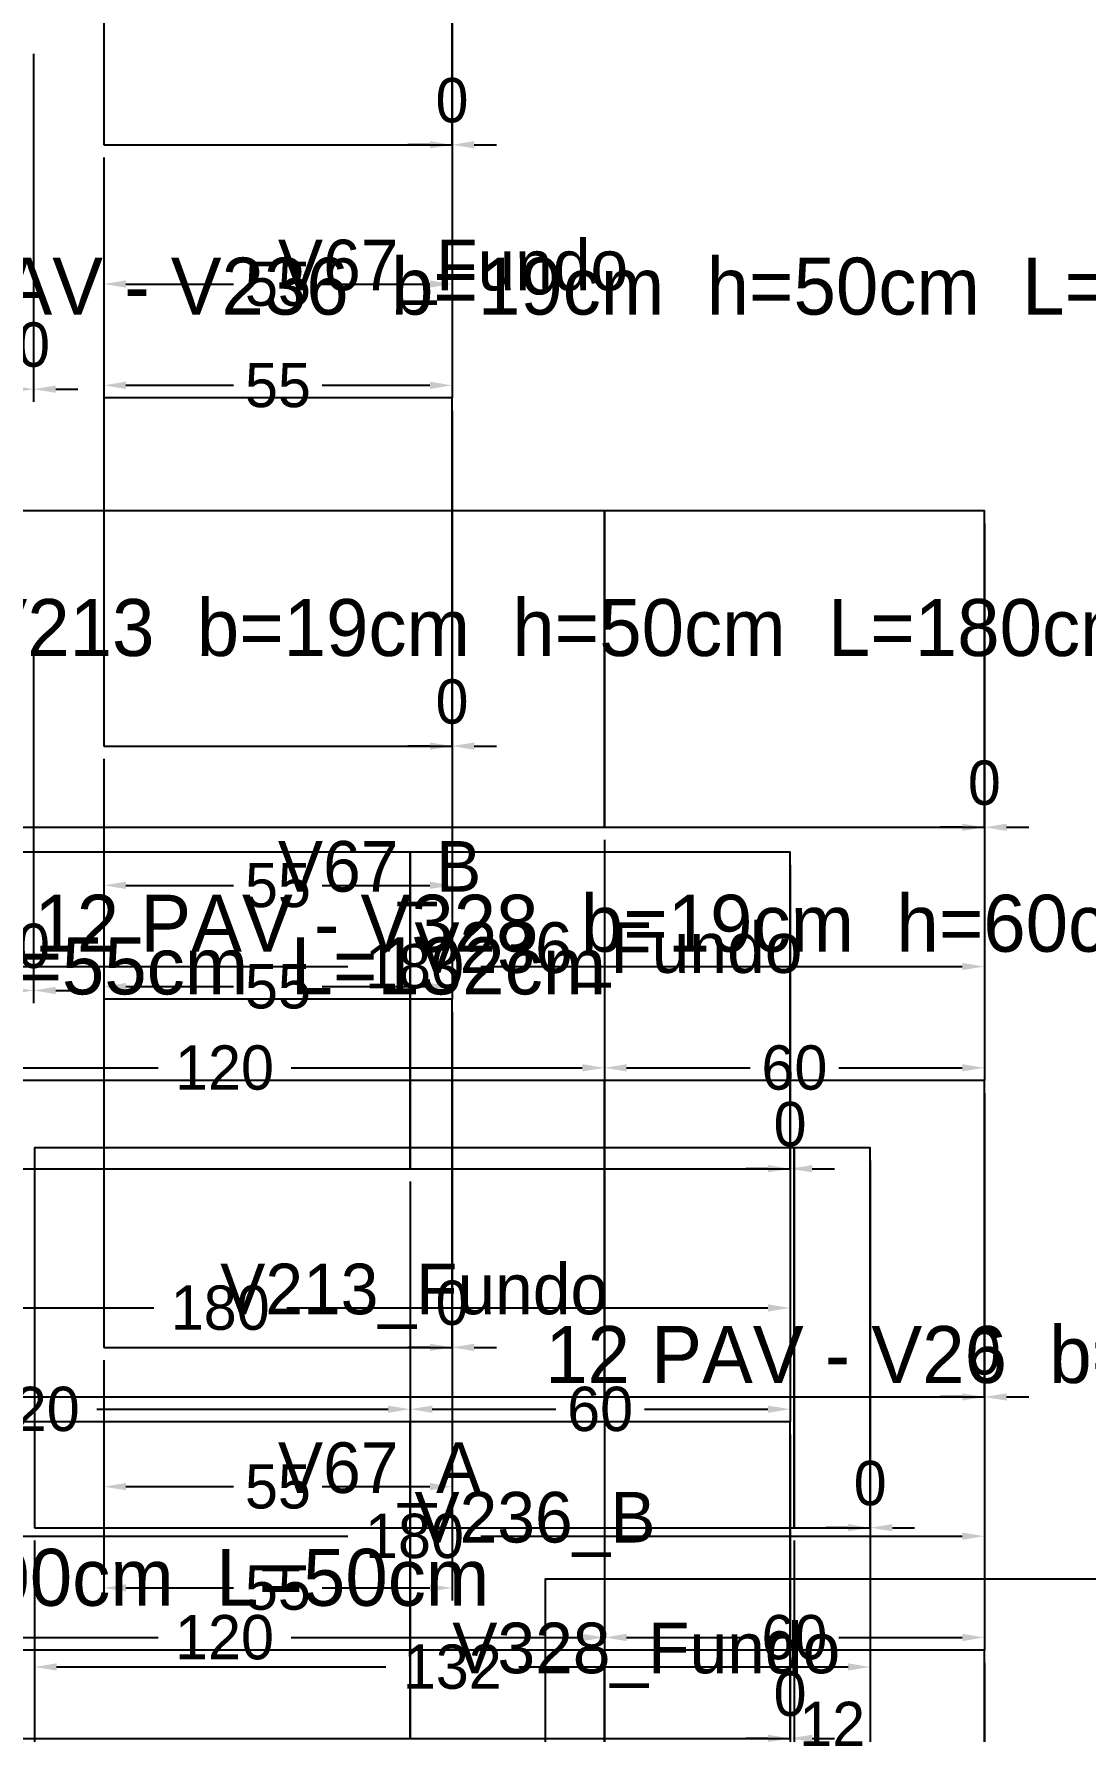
# Model space of a CAD drawing. Header units: metres. Extents: x 946 to 6411, y -603 to 1666.
# Drawn here: x 4463 to 4629, y 21.7 to 289.8 of the extents above; entities that cross this region are included whole.
import ezdxf

# ---------------------------------------------------------------- set-up
doc = ezdxf.new("R2010")
doc.units = ezdxf.units.M
doc.layers.add('COTA', color=3, linetype='Continuous')
doc.dimstyles.new('COTA_VIG', dxfattribs={"dimtxt": 7, "dimasz": 3.5, "dimexe": 2, "dimexo": 2, "dimgap": 1.5, "dimtad": 1, "dimdec": 1, "dimcen": 2.5, "dimclrd": 3, "dimclre": 3, "dimclrt": 3, "dimazin": 3, "dimtfac": 1, "dimtmove": 0, "dimatfit": 3})

# ---------------------------------------------------------------- blocks, each defined once
blk = doc.blocks.new('_CLOSEDFILLED')
at = {"color": 0, "linetype": 'BYBLOCK'}
blk.add_solid([(-1, 0.164), (0, 0), (-1, -0.164)], dxfattribs=at)
blk = doc.blocks.new('*D589')
at = {"color": 3}
for p, q in [((4473.98, 80.28), (4473.98, 58.28)), ((4528.98, 80.28), (4528.98, 58.28)), ((4477.48, 60.28), (4494.48, 60.28)), ((4508.48, 60.28), (4525.48, 60.28))]:
    blk.add_line(p, q, dxfattribs=at)
at = {"layer": 'Defpoints'}
for p in [(4473.98, 82.28), (4528.98, 82.28), (4473.98, 60.28)]:
    blk.add_point(p, dxfattribs=at)
at = {"layer": 'COTA', "color": 3, "xscale": 3.5, "yscale": 3.5, "rotation": 180}
blk.add_blockref('_CLOSEDFILLED', (4473.98, 60.28), dxfattribs=at)
at = {"layer": 'COTA', "color": 3, "xscale": 3.5, "yscale": 3.5}
blk.add_blockref('_CLOSEDFILLED', (4528.98, 60.28), dxfattribs=at)
at = {"layer": 'COTA', "color": 3, "insert": (4501.48, 60.28), "char_height": 7, "attachment_point": 5}
blk.add_mtext('55', dxfattribs=at)
blk = doc.blocks.new('*D590')
at = {"color": 3}
for p, q in [((4473.98, 80.28), (4473.98, 42.28)), ((4528.98, 80.28), (4528.98, 42.28)), ((4477.48, 44.28), (4494.48, 44.28)), ((4508.48, 44.28), (4525.48, 44.28))]:
    blk.add_line(p, q, dxfattribs=at)
at = {"layer": 'Defpoints'}
for p in [(4473.98, 82.28), (4528.98, 82.28), (4473.98, 44.28)]:
    blk.add_point(p, dxfattribs=at)
at = {"layer": 'COTA', "color": 3, "xscale": 3.5, "yscale": 3.5, "rotation": 180}
blk.add_blockref('_CLOSEDFILLED', (4473.98, 44.28), dxfattribs=at)
at = {"layer": 'COTA', "color": 3, "xscale": 3.5, "yscale": 3.5}
blk.add_blockref('_CLOSEDFILLED', (4528.98, 44.28), dxfattribs=at)
at = {"layer": 'COTA', "color": 3, "insert": (4501.48, 44.28), "char_height": 7, "attachment_point": 5}
blk.add_mtext('55', dxfattribs=at)
blk = doc.blocks.new('*D592')
at = {"color": 3}
for p, q in [((4473.98, 175.28), (4473.98, 153.28)), ((4528.98, 175.28), (4528.98, 153.28)), ((4477.48, 155.28), (4494.48, 155.28)), ((4508.48, 155.28), (4525.48, 155.28))]:
    blk.add_line(p, q, dxfattribs=at)
at = {"layer": 'Defpoints'}
for p in [(4473.98, 177.28), (4528.98, 177.28), (4473.98, 155.28)]:
    blk.add_point(p, dxfattribs=at)
at = {"layer": 'COTA', "color": 3, "xscale": 3.5, "yscale": 3.5, "rotation": 180}
blk.add_blockref('_CLOSEDFILLED', (4473.98, 155.28), dxfattribs=at)
at = {"layer": 'COTA', "color": 3, "xscale": 3.5, "yscale": 3.5}
blk.add_blockref('_CLOSEDFILLED', (4528.98, 155.28), dxfattribs=at)
at = {"layer": 'COTA', "color": 3, "insert": (4501.48, 155.28), "char_height": 7, "attachment_point": 5}
blk.add_mtext('55', dxfattribs=at)
blk = doc.blocks.new('*D593')
at = {"color": 3}
for p, q in [((4473.98, 175.28), (4473.98, 137.28)), ((4528.98, 175.28), (4528.98, 137.28)), ((4477.48, 139.28), (4494.48, 139.28)), ((4508.48, 139.28), (4525.48, 139.28))]:
    blk.add_line(p, q, dxfattribs=at)
at = {"layer": 'Defpoints'}
for p in [(4473.98, 177.28), (4528.98, 177.28), (4473.98, 139.28)]:
    blk.add_point(p, dxfattribs=at)
at = {"layer": 'COTA', "color": 3, "xscale": 3.5, "yscale": 3.5, "rotation": 180}
blk.add_blockref('_CLOSEDFILLED', (4473.98, 139.28), dxfattribs=at)
at = {"layer": 'COTA', "color": 3, "xscale": 3.5, "yscale": 3.5}
blk.add_blockref('_CLOSEDFILLED', (4528.98, 139.28), dxfattribs=at)
at = {"layer": 'COTA', "color": 3, "insert": (4501.48, 139.28), "char_height": 7, "attachment_point": 5}
blk.add_mtext('55', dxfattribs=at)
blk = doc.blocks.new('*D595')
at = {"color": 3}
for p, q in [((4473.98, 270.28), (4473.98, 248.28)), ((4528.98, 270.28), (4528.98, 248.28)), ((4477.48, 250.28), (4494.48, 250.28)), ((4508.48, 250.28), (4525.48, 250.28))]:
    blk.add_line(p, q, dxfattribs=at)
at = {"layer": 'Defpoints'}
for p in [(4473.98, 272.28), (4528.98, 272.28), (4473.98, 250.28)]:
    blk.add_point(p, dxfattribs=at)
at = {"layer": 'COTA', "color": 3, "xscale": 3.5, "yscale": 3.5, "rotation": 180}
blk.add_blockref('_CLOSEDFILLED', (4473.98, 250.28), dxfattribs=at)
at = {"layer": 'COTA', "color": 3, "xscale": 3.5, "yscale": 3.5}
blk.add_blockref('_CLOSEDFILLED', (4528.98, 250.28), dxfattribs=at)
at = {"layer": 'COTA', "color": 3, "insert": (4501.48, 250.28), "char_height": 7, "attachment_point": 5}
blk.add_mtext('55', dxfattribs=at)
blk = doc.blocks.new('*D596')
at = {"color": 3}
for p, q in [((4473.98, 270.28), (4473.98, 232.28)), ((4528.98, 270.28), (4528.98, 232.28)), ((4477.48, 234.28), (4494.48, 234.28)), ((4508.48, 234.28), (4525.48, 234.28))]:
    blk.add_line(p, q, dxfattribs=at)
at = {"layer": 'Defpoints'}
for p in [(4473.98, 272.28), (4528.98, 272.28), (4473.98, 234.28)]:
    blk.add_point(p, dxfattribs=at)
at = {"layer": 'COTA', "color": 3, "xscale": 3.5, "yscale": 3.5, "rotation": 180}
blk.add_blockref('_CLOSEDFILLED', (4473.98, 234.28), dxfattribs=at)
at = {"layer": 'COTA', "color": 3, "xscale": 3.5, "yscale": 3.5}
blk.add_blockref('_CLOSEDFILLED', (4528.98, 234.28), dxfattribs=at)
at = {"layer": 'COTA', "color": 3, "insert": (4501.48, 234.28), "char_height": 7, "attachment_point": 5}
blk.add_mtext('55', dxfattribs=at)
blk = doc.blocks.new('*D945')
at = {"color": 3}
for p, q in [((4402.37, 108.51), (4402.37, 86.51)), ((4582.37, 108.51), (4582.37, 86.51)), ((4405.87, 88.51), (4481.87, 88.51)), ((4502.87, 88.51), (4578.87, 88.51))]:
    blk.add_line(p, q, dxfattribs=at)
at = {"layer": 'Defpoints'}
for p in [(4402.37, 110.51), (4582.37, 110.51), (4402.37, 88.51)]:
    blk.add_point(p, dxfattribs=at)
at = {"layer": 'COTA', "color": 3, "xscale": 3.5, "yscale": 3.5, "rotation": 180}
blk.add_blockref('_CLOSEDFILLED', (4402.37, 88.51), dxfattribs=at)
at = {"layer": 'COTA', "color": 3, "xscale": 3.5, "yscale": 3.5}
blk.add_blockref('_CLOSEDFILLED', (4582.37, 88.51), dxfattribs=at)
at = {"layer": 'COTA', "color": 3, "insert": (4492.37, 88.51), "char_height": 7, "attachment_point": 5}
blk.add_mtext('180', dxfattribs=at)
blk = doc.blocks.new('*D946')
at = {"color": 3}
for p, q in [((4402.37, 108.51), (4402.37, 70.51)), ((4522.37, 108.51), (4522.37, 70.51)), ((4405.87, 72.51), (4451.87, 72.51)), ((4472.87, 72.51), (4518.87, 72.51))]:
    blk.add_line(p, q, dxfattribs=at)
at = {"layer": 'Defpoints'}
for p in [(4402.37, 110.51), (4522.37, 110.51), (4402.37, 72.51)]:
    blk.add_point(p, dxfattribs=at)
at = {"layer": 'COTA', "color": 3, "xscale": 3.5, "yscale": 3.5, "rotation": 180}
blk.add_blockref('_CLOSEDFILLED', (4402.37, 72.51), dxfattribs=at)
at = {"layer": 'COTA', "color": 3, "xscale": 3.5, "yscale": 3.5}
blk.add_blockref('_CLOSEDFILLED', (4522.37, 72.51), dxfattribs=at)
at = {"layer": 'COTA', "color": 3, "insert": (4462.37, 72.51), "char_height": 7, "attachment_point": 5}
blk.add_mtext('120', dxfattribs=at)
blk = doc.blocks.new('*D947')
at = {"color": 3}
for p, q in [((4522.37, 108.51), (4522.37, 70.51)), ((4582.37, 108.51), (4582.37, 70.51)), ((4525.87, 72.51), (4545.37, 72.51)), ((4559.37, 72.51), (4578.87, 72.51))]:
    blk.add_line(p, q, dxfattribs=at)
at = {"layer": 'Defpoints'}
for p in [(4522.37, 110.51), (4582.37, 110.51), (4522.37, 72.51)]:
    blk.add_point(p, dxfattribs=at)
at = {"layer": 'COTA', "color": 3, "xscale": 3.5, "yscale": 3.5, "rotation": 180}
blk.add_blockref('_CLOSEDFILLED', (4522.37, 72.51), dxfattribs=at)
at = {"layer": 'COTA', "color": 3, "xscale": 3.5, "yscale": 3.5}
blk.add_blockref('_CLOSEDFILLED', (4582.37, 72.51), dxfattribs=at)
at = {"layer": 'COTA', "color": 3, "insert": (4552.37, 72.51), "char_height": 7, "attachment_point": 5}
blk.add_mtext('60', dxfattribs=at)
blk = doc.blocks.new('*D1151')
at = {"color": 3}
for p, q in [((4433.05, 72.45), (4433.05, 50.45)), ((4613.05, 72.45), (4613.05, 50.45)), ((4436.55, 52.45), (4512.55, 52.45)), ((4533.55, 52.45), (4609.55, 52.45))]:
    blk.add_line(p, q, dxfattribs=at)
at = {"layer": 'Defpoints'}
for p in [(4433.05, 74.45), (4613.05, 74.45), (4433.05, 52.45)]:
    blk.add_point(p, dxfattribs=at)
at = {"layer": 'COTA', "color": 3, "xscale": 3.5, "yscale": 3.5, "rotation": 180}
blk.add_blockref('_CLOSEDFILLED', (4433.05, 52.45), dxfattribs=at)
at = {"layer": 'COTA', "color": 3, "xscale": 3.5, "yscale": 3.5}
blk.add_blockref('_CLOSEDFILLED', (4613.05, 52.45), dxfattribs=at)
at = {"layer": 'COTA', "color": 3, "insert": (4523.05, 52.45), "char_height": 7, "attachment_point": 5}
blk.add_mtext('180', dxfattribs=at)
blk = doc.blocks.new('*D1152')
at = {"color": 3}
for p, q in [((4433.05, 72.45), (4433.05, 34.45)), ((4553.05, 72.45), (4553.05, 34.45)), ((4436.55, 36.45), (4482.55, 36.45)), ((4503.55, 36.45), (4549.55, 36.45))]:
    blk.add_line(p, q, dxfattribs=at)
at = {"layer": 'Defpoints'}
for p in [(4433.05, 74.45), (4553.05, 74.45), (4433.05, 36.45)]:
    blk.add_point(p, dxfattribs=at)
at = {"layer": 'COTA', "color": 3, "xscale": 3.5, "yscale": 3.5, "rotation": 180}
blk.add_blockref('_CLOSEDFILLED', (4433.05, 36.45), dxfattribs=at)
at = {"layer": 'COTA', "color": 3, "xscale": 3.5, "yscale": 3.5}
blk.add_blockref('_CLOSEDFILLED', (4553.05, 36.45), dxfattribs=at)
at = {"layer": 'COTA', "color": 3, "insert": (4493.05, 36.45), "char_height": 7, "attachment_point": 5}
blk.add_mtext('120', dxfattribs=at)
blk = doc.blocks.new('*D1153')
at = {"color": 3}
for p, q in [((4553.05, 72.45), (4553.05, 34.45)), ((4613.05, 72.45), (4613.05, 34.45)), ((4556.55, 36.45), (4576.05, 36.45)), ((4590.05, 36.45), (4609.55, 36.45))]:
    blk.add_line(p, q, dxfattribs=at)
at = {"layer": 'Defpoints'}
for p in [(4553.05, 74.45), (4613.05, 74.45), (4553.05, 36.45)]:
    blk.add_point(p, dxfattribs=at)
at = {"layer": 'COTA', "color": 3, "xscale": 3.5, "yscale": 3.5, "rotation": 180}
blk.add_blockref('_CLOSEDFILLED', (4553.05, 36.45), dxfattribs=at)
at = {"layer": 'COTA', "color": 3, "xscale": 3.5, "yscale": 3.5}
blk.add_blockref('_CLOSEDFILLED', (4613.05, 36.45), dxfattribs=at)
at = {"layer": 'COTA', "color": 3, "insert": (4583.05, 36.45), "char_height": 7, "attachment_point": 5}
blk.add_mtext('60', dxfattribs=at)
blk = doc.blocks.new('*D1155')
at = {"color": 3}
for p, q in [((4433.05, 162.45), (4433.05, 140.45)), ((4613.05, 162.45), (4613.05, 140.45)), ((4436.55, 142.45), (4512.55, 142.45)), ((4533.55, 142.45), (4609.55, 142.45))]:
    blk.add_line(p, q, dxfattribs=at)
at = {"layer": 'Defpoints'}
for p in [(4433.05, 164.45), (4613.05, 164.45), (4433.05, 142.45)]:
    blk.add_point(p, dxfattribs=at)
at = {"layer": 'COTA', "color": 3, "xscale": 3.5, "yscale": 3.5, "rotation": 180}
blk.add_blockref('_CLOSEDFILLED', (4433.05, 142.45), dxfattribs=at)
at = {"layer": 'COTA', "color": 3, "xscale": 3.5, "yscale": 3.5}
blk.add_blockref('_CLOSEDFILLED', (4613.05, 142.45), dxfattribs=at)
at = {"layer": 'COTA', "color": 3, "insert": (4523.05, 142.45), "char_height": 7, "attachment_point": 5}
blk.add_mtext('180', dxfattribs=at)
blk = doc.blocks.new('*D1156')
at = {"color": 3}
for p, q in [((4433.05, 162.45), (4433.05, 124.45)), ((4553.05, 162.45), (4553.05, 124.45)), ((4436.55, 126.45), (4482.55, 126.45)), ((4503.55, 126.45), (4549.55, 126.45))]:
    blk.add_line(p, q, dxfattribs=at)
at = {"layer": 'Defpoints'}
for p in [(4433.05, 164.45), (4553.05, 164.45), (4433.05, 126.45)]:
    blk.add_point(p, dxfattribs=at)
at = {"layer": 'COTA', "color": 3, "xscale": 3.5, "yscale": 3.5, "rotation": 180}
blk.add_blockref('_CLOSEDFILLED', (4433.05, 126.45), dxfattribs=at)
at = {"layer": 'COTA', "color": 3, "xscale": 3.5, "yscale": 3.5}
blk.add_blockref('_CLOSEDFILLED', (4553.05, 126.45), dxfattribs=at)
at = {"layer": 'COTA', "color": 3, "insert": (4493.05, 126.45), "char_height": 7, "attachment_point": 5}
blk.add_mtext('120', dxfattribs=at)
blk = doc.blocks.new('*D1157')
at = {"color": 3}
for p, q in [((4553.05, 162.45), (4553.05, 124.45)), ((4613.05, 162.45), (4613.05, 124.45)), ((4556.55, 126.45), (4576.05, 126.45)), ((4590.05, 126.45), (4609.55, 126.45))]:
    blk.add_line(p, q, dxfattribs=at)
at = {"layer": 'Defpoints'}
for p in [(4553.05, 164.45), (4613.05, 164.45), (4553.05, 126.45)]:
    blk.add_point(p, dxfattribs=at)
at = {"layer": 'COTA', "color": 3, "xscale": 3.5, "yscale": 3.5, "rotation": 180}
blk.add_blockref('_CLOSEDFILLED', (4553.05, 126.45), dxfattribs=at)
at = {"layer": 'COTA', "color": 3, "xscale": 3.5, "yscale": 3.5}
blk.add_blockref('_CLOSEDFILLED', (4613.05, 126.45), dxfattribs=at)
at = {"layer": 'COTA', "color": 3, "insert": (4583.05, 126.45), "char_height": 7, "attachment_point": 5}
blk.add_mtext('60', dxfattribs=at)
blk = doc.blocks.new('*D1638')
at = {"color": 3}
for p, q in [((4463.02, 51.79), (4463.02, 29.79)), ((4595.02, 51.79), (4595.02, 29.79)), ((4466.52, 31.79), (4518.52, 31.79)), ((4539.52, 31.79), (4591.52, 31.79))]:
    blk.add_line(p, q, dxfattribs=at)
at = {"layer": 'Defpoints'}
for p in [(4463.02, 53.79), (4595.02, 53.79), (4463.02, 31.79)]:
    blk.add_point(p, dxfattribs=at)
at = {"layer": 'COTA', "color": 3, "xscale": 3.5, "yscale": 3.5, "rotation": 180}
blk.add_blockref('_CLOSEDFILLED', (4463.02, 31.79), dxfattribs=at)
at = {"layer": 'COTA', "color": 3, "xscale": 3.5, "yscale": 3.5}
blk.add_blockref('_CLOSEDFILLED', (4595.02, 31.79), dxfattribs=at)
at = {"layer": 'COTA', "color": 3, "insert": (4529.02, 31.79), "char_height": 7, "attachment_point": 5}
blk.add_mtext('132', dxfattribs=at)
blk = doc.blocks.new('*D1639')
at = {"color": 3}
for p, q in [((4463.02, 51.79), (4463.02, 13.79)), ((4583.02, 51.79), (4583.02, 13.79)), ((4466.52, 15.79), (4512.52, 15.79)), ((4533.52, 15.79), (4579.52, 15.79))]:
    blk.add_line(p, q, dxfattribs=at)
at = {"layer": 'Defpoints'}
for p in [(4463.02, 53.79), (4583.02, 53.79), (4463.02, 15.79)]:
    blk.add_point(p, dxfattribs=at)
at = {"layer": 'COTA', "color": 3, "xscale": 3.5, "yscale": 3.5, "rotation": 180}
blk.add_blockref('_CLOSEDFILLED', (4463.02, 15.79), dxfattribs=at)
at = {"layer": 'COTA', "color": 3, "xscale": 3.5, "yscale": 3.5}
blk.add_blockref('_CLOSEDFILLED', (4583.02, 15.79), dxfattribs=at)
at = {"layer": 'COTA', "color": 3, "insert": (4523.02, 15.79), "char_height": 7, "attachment_point": 5}
blk.add_mtext('120', dxfattribs=at)

msp = doc.modelspace()

# ---------------------------------------------------------------- linework, layer by layer
at = {"layer": 'Paineis'}
for points in [[(4473.98, 272.28), (4528.98, 272.28), (4528.98, 327.28), (4473.98, 327.28)], [(4473.98, 177.28), (4528.98, 177.28), (4528.98, 232.28), (4473.98, 232.28)], [(4433.05, 164.45), (4553.05, 164.45), (4553.05, 214.45), (4433.05, 214.45)], [(4553.05, 164.45), (4613.05, 164.45), (4613.05, 214.45), (4553.05, 214.45)], [(4402.37, 110.51), (4522.37, 110.51), (4522.37, 160.51), (4402.37, 160.51)], [(4522.37, 110.51), (4582.37, 110.51), (4582.37, 160.51), (4522.37, 160.51)], [(4473.98, 82.28), (4528.98, 82.28), (4528.98, 137.28), (4473.98, 137.28)], [(4433.05, 74.45), (4553.05, 74.45), (4553.05, 124.45), (4433.05, 124.45)], [(4553.05, 74.45), (4613.05, 74.45), (4613.05, 124.45), (4553.05, 124.45)], [(4463.02, 53.79), (4583.02, 53.79), (4583.02, 113.79), (4463.02, 113.79)], [(4583.02, 53.79), (4595.02, 53.79), (4595.02, 113.79), (4583.02, 113.79)], [(4402.37, 20.51), (4522.37, 20.51), (4522.37, 70.51), (4402.37, 70.51)], [(4522.37, 20.51), (4582.37, 20.51), (4582.37, 70.51), (4522.37, 70.51)], [(4543.7, -14.35), (4663.7, -14.35), (4663.7, 45.65), (4543.7, 45.65)], [(4433.05, -15.55), (4553.05, -15.55), (4553.05, 34.45), (4433.05, 34.45)], [(4553.05, -15.55), (4613.05, -15.55), (4613.05, 34.45), (4553.05, 34.45)]]:
    msp.add_lwpolyline(points, close=True, dxfattribs=at)

# ---------------------------------------------------------------- texts
at = {"layer": 'NOMENCLATURA', "char_height": 9, "attachment_point": 1}
for s, insert in [('12 PAV - V236  b=19cm  h=50cm  L=180cm', (4433.05, 254.45)), ('12 PAV - V213  b=19cm  h=50cm  L=180cm', (4402.37, 200.51)), ('12 PAV - V328  b=19cm  h=60cm  L=132cm', (4463.02, 153.79)), ('12 PAV - V327  b=19cm  h=55cm  L=132cm', (4317.51, 147.05)), ('12 PAV - V26  b=19cm  h=60cm  L=180cm', (4543.7, 85.65)), ('12 PAV - V235  b=19cm  h=100cm  L=50cm', (4299.05, 50.45))]:
    msp.add_mtext(s, dxfattribs=dict(at, insert=insert))
at = {"layer": 'Texto Secao', "char_height": 8, "attachment_point": 1}
for s, insert in [('V67_Fundo', (4501.48, 257.28)), ('V67_B', (4501.48, 162.28)), ('V236_Fundo', (4523.05, 149.45)), ('V213_Fundo', (4492.37, 95.51)), ('V67_A', (4501.48, 67.28)), ('V236_B', (4523.05, 59.45)), ('V328_Fundo', (4529.02, 38.79))]:
    msp.add_mtext(s, dxfattribs=dict(at, insert=insert))

# ---------------------------------------------------------------- dimensions: what is measured, and where the dimension line sits
at = {"layer": 'COTA'}
for base, p1, p2 in [((4528.98, 272.28), (4528.98, 272.28), (4528.98, 327.28)), ((4462.89, 233.67), (4462.89, 233.67), (4462.89, 288.67)), ((4528.98, 177.28), (4528.98, 177.28), (4528.98, 232.28)), ((4613.05, 164.45), (4613.05, 164.45), (4613.05, 214.45)), ((4462.89, 138.67), (4462.89, 138.67), (4462.89, 193.67)), ((4582.37, 110.51), (4582.37, 110.51), (4582.37, 160.51)), ((4528.98, 82.28), (4528.98, 82.28), (4528.98, 137.28)), ((4613.05, 74.45), (4613.05, 74.45), (4613.05, 124.45)), ((4595.02, 53.79), (4595.02, 53.79), (4595.02, 113.79)), ((4582.37, 20.51), (4582.37, 20.51), (4582.37, 70.51)), ((4583.02, 15.79), (4583.02, 53.79), (4595.02, 53.79)), ((4613.05, -15.55), (4613.05, -15.55), (4613.05, 34.45))]:
    msp.add_linear_dim(base=base, p1=p1, p2=p2, dimstyle='COTA_VIG', dxfattribs=at).render()
for base, p1, p2, picture, middle in [((4473.98, 250.28), (4473.98, 272.28), (4528.98, 272.28), '*D595', (4501.48, 250.28)), ((4473.98, 234.28), (4473.98, 272.28), (4528.98, 272.28), '*D596', (4501.48, 234.28)), ((4473.98, 155.28), (4473.98, 177.28), (4528.98, 177.28), '*D592', (4501.48, 155.28)), ((4473.98, 139.28), (4473.98, 177.28), (4528.98, 177.28), '*D593', (4501.48, 139.28)), ((4433.05, 142.45), (4433.05, 164.45), (4613.05, 164.45), '*D1155', (4523.05, 142.45)), ((4433.05, 126.45), (4433.05, 164.45), (4553.05, 164.45), '*D1156', (4493.05, 126.45)), ((4553.05, 126.45), (4553.05, 164.45), (4613.05, 164.45), '*D1157', (4583.05, 126.45)), ((4402.37, 88.51), (4402.37, 110.51), (4582.37, 110.51), '*D945', (4492.37, 88.51)), ((4402.37, 72.51), (4402.37, 110.51), (4522.37, 110.51), '*D946', (4462.37, 72.51)), ((4522.37, 72.51), (4522.37, 110.51), (4582.37, 110.51), '*D947', (4552.37, 72.51)), ((4473.98, 60.28), (4473.98, 82.28), (4528.98, 82.28), '*D589', (4501.48, 60.28)), ((4473.98, 44.28), (4473.98, 82.28), (4528.98, 82.28), '*D590', (4501.48, 44.28)), ((4433.05, 52.45), (4433.05, 74.45), (4613.05, 74.45), '*D1151', (4523.05, 52.45)), ((4433.05, 36.45), (4433.05, 74.45), (4553.05, 74.45), '*D1152', (4493.05, 36.45)), ((4553.05, 36.45), (4553.05, 74.45), (4613.05, 74.45), '*D1153', (4583.05, 36.45)), ((4463.02, 31.79), (4463.02, 53.79), (4595.02, 53.79), '*D1638', (4529.02, 31.79)), ((4463.02, 15.79), (4463.02, 53.79), (4583.02, 53.79), '*D1639', (4523.02, 15.79))]:
    dim = msp.add_linear_dim(base=base, p1=p1, p2=p2, dimstyle='COTA_VIG', dxfattribs=at)
    dim.commit()
    dim.dimension.update_dxf_attribs({"geometry": picture, "text_midpoint": middle})

doc.saveas('drawing.dxf')
